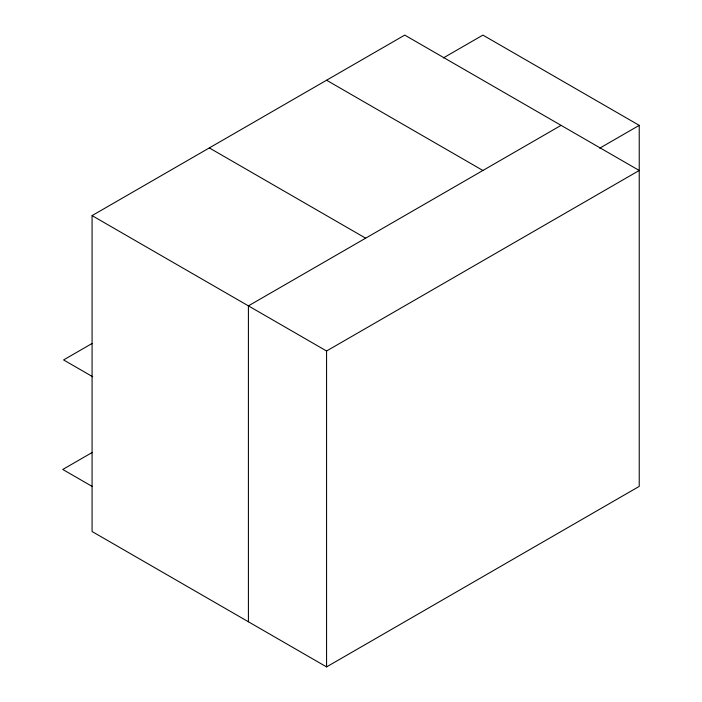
<?xml version="1.0" encoding="UTF-8"?>
<svg xmlns="http://www.w3.org/2000/svg" width="702" height="702" viewBox="0 0 702 702"><rect width="100%" height="100%" fill="white"/><g stroke="black" fill="none" stroke-linecap="round" stroke-linejoin="round"><path stroke-width="1.05" d="M92.076 215.611L404.738 35.1L639.232 170.481L326.57 351L92.076 215.611L92.076 531.519L326.57 666.9L639.232 486.389L639.232 125.36L482.906 35.1L443.348 57.933M92.023 343.506L63.584 359.933L92.743 376.772M561.065 125.36L248.411 305.87L248.411 621.77M599.683 148.192L639.232 125.36M92.137 452.509L62.768 469.462L92.076 486.389M326.57 80.23L482.906 170.481M209.328 147.92L365.654 238.18M326.57 351L326.57 666.9"/></g></svg>
